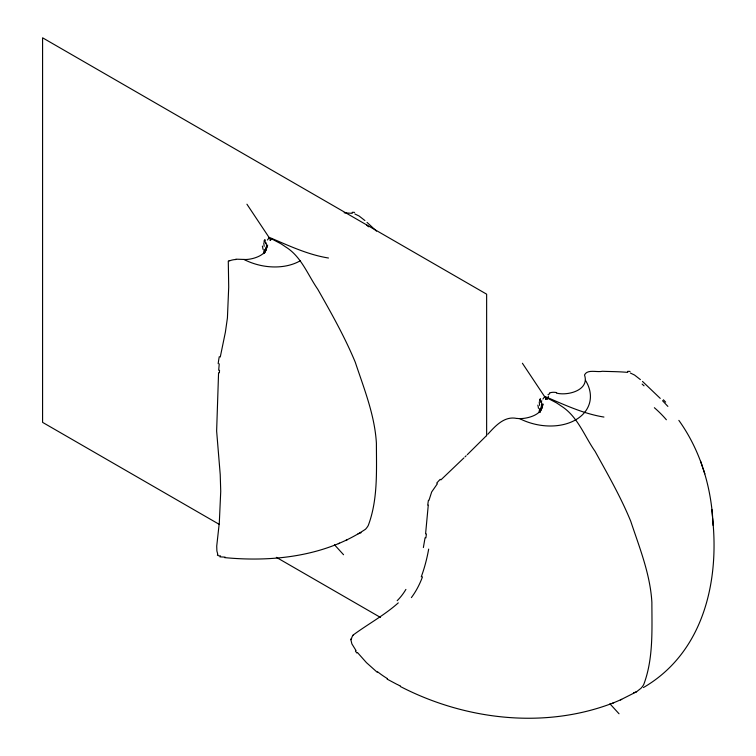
<?xml version="1.0" encoding="UTF-8"?>
<svg xmlns="http://www.w3.org/2000/svg" width="756" height="756" viewBox="0 0 756 756"><rect width="100%" height="100%" fill="white"/><g stroke="black" fill="none" stroke-linecap="round" stroke-linejoin="round"><path stroke-width="1.13" d="M218.569 372.793L216.632 431.043L220.223 474.598L220.733 491.343L219.316 522.651L216.726 546.097L216.877 550.935L217.841 554.554M218.692 370.242L219.231 363.863M350.86 639.633L351.88 643.885L356.095 650.689M264.156 249.556L263.542 253.657M539.633 408.599L539.047 412.559M428.274 505.093L425.581 533.878M425.061 537.781L423.369 547.552M220.27 357.021L225.401 332.092L227.424 317.907L228.709 287.082L228.284 261.066L229.172 260.64M428.954 500.396L431.685 491.939L437.374 483.755M350.992 638.801L350.935 639.056A10.149 5.982 49 0 0 350.926 639.67M542.005 404.158L539.633 412.096M266.084 247.051L264.156 253.052M267.426 240.021L269.372 237.412C288.338 245.426 307.645 254.696 328.463 258.013M542.902 399.064L544.849 396.456C563.815 404.469 583.122 413.73 603.94 417.057M545.87 398.79L546.182 397.958M264.43 252.599L267.69 245.057M539.548 412.483L543.158 404.101M264.562 252.296L265.621 249.792M540.039 411.34L541.098 408.835M266.556 247.628L267.369 245.776M542.024 406.671L542.836 404.819M542.562 406.908L540.275 411.614M266.414 249.291L266.074 249.99M265.743 250.69L264.628 252.91M540.19 411.784L539.85 412.455M270.024 240.323L270.629 239.501M545.501 399.366L547.202 398.251A23.729 13.702 60 0 1 548.639 398.714L556.369 402.797A101.493 58.599 60 0 1 560.933 405.849C577.716 416.244 584.265 435.947 595.114 451.408C607.72 474.277 620.827 497.07 630.74 521.262C639.538 547.741 650.245 574.173 651.88 602.343C651.899 629.644 653.515 658.703 643.706 684.596A51.748 29.881 60 0 1 640.993 688.272L636.543 691.778L620.402 699.924M270.223 240.021L271.735 239.208A23.729 13.702 60 0 1 273.162 239.671L280.901 243.753A101.493 58.599 60 0 1 285.466 246.806C301.266 256.416 307.645 274.655 317.728 289.198C331.241 312.965 344.764 336.94 355.273 362.219C364.061 388.697 374.768 415.138 376.403 443.3C376.431 470.601 378.038 499.659 368.229 525.562A51.748 29.881 60 0 1 365.517 529.228C324.655 556.425 272.529 562.228 224.541 557.607M545.69 399.064L546.068 398.582M353.005 635.153C367.832 624.144 384.417 615.289 398.28 602.872M487.79 434.294C495.123 426.242 504.139 416.008 516.301 418.361M440.88 479.918L463.919 457.909M486.505 435.626L467.284 454.677M264.345 240.285L264.94 239.907M539.822 399.329L540.417 398.951M466.159 455.755L465.044 456.832M547.987 394.613L549.725 393.744M643.469 687.535C702.919 652.986 719.504 582.385 712.568 518.266M361.066 532.734L358.042 533.793M636.543 691.778L633.519 692.836M338.31 543.706L339.557 543.177M345.7 540.531L347.004 539.982M400.245 686.448C465.129 720.033 544.878 729.54 613.815 702.702M612.577 703.231L621.697 699.376M270.913 239.265L271.735 239.208M546.38 398.308L547.202 398.251M225.146 557.125L219.92 556.87M235.806 259.166L243.933 259.45A49.083 34.54 14.5 0 0 300.236 260.782M243.933 259.45C252.504 260.168 271.328 254.101 265.772 242.846M516.82 418.389C526.015 419.845 546.701 414.156 541.249 401.89M344.188 212.786L352.287 213.353M556.473 393.101C567.907 396.04 589.784 390.143 584.511 374.976C587.365 368.937 596.89 372.557 602.39 371.281C610.848 371.612 619.344 371.593 627.763 372.396M354.838 213.957L359.072 215.999L364.921 220.554M630.315 373.001L634.549 375.042L640.389 379.597M400.415 685.909L399.291 685.418M398.724 685.172L397.599 684.652M397.032 684.397L387.119 679.124M219.183 524.324L42.582 422.368L42.582 37.8L486.637 294.178L486.637 435.73M276.346 557.333L380.476 617.444M377.216 672.273L366.471 662.662L357.512 652.579M642.487 381.411L660.253 398.393M367.019 222.368L376.469 231.109M662.511 400.699L667.869 406.388M609.941 703.808L619.032 713.777M334.473 544.764L343.555 554.734M678.85 420.374C700.717 450.86 711.736 488.149 713.106 525.448M522.405 363.249L546.172 398.96M246.928 204.205L270.705 239.917M700.632 461.292L702.541 467M702.91 468.03L704.857 473.87M539.623 405.405L539.236 401.965M264.156 246.361L263.759 242.931M711.897 509.478L712.426 516.556M220.563 555.934A36.742 12.03 -50 0 1 217.359 555.14M219.401 372.793A109.573 66.972 -86.3 0 1 219.524 370.27M218.182 363.674A73.965 50.954 -86.3 0 1 219.268 356.69M229.304 260.952A16.897 15.441 -19.6 0 1 235.796 259.525M585.465 380.353A49.083 34.54 14.5 0 1 575.713 419.826A49.083 34.54 14.5 0 1 519.4 418.493M539.68 401.105A13.844 4.177 32.1 0 1 540.474 399.064M541.079 402.523A12.143 6.256 45.4 0 1 540.54 399.744M537.847 405.131A55.906 30.58 20.6 0 1 538.452 408.353M541.797 400.803A55.906 17.832 -78.8 0 1 541.239 402.164M547.391 399.395A12.143 4.999 -85.4 0 1 548.535 396.078M549.489 392.922A13.844 13.466 -52.1 0 1 556.596 392.61M387.355 678.586A90.597 77.688 56.4 0 1 377.546 671.753M356.851 653.023A73.067 67.275 31.4 0 1 355.433 651.105M351.398 639.047A21.036 12.739 46 0 1 353.08 635.22M405.906 589.406A67.275 47.43 88.2 0 1 397.183 600.699M422.5 576.809A81.383 54.744 88.7 0 1 411.377 597.609M428.671 549.111A91.174 47.042 -82.2 0 1 421.262 576.837M426.403 533.972A162.143 130.779 -82.5 0 1 425.874 537.913M427.773 505.046A68.579 67.709 -54.9 0 1 428.425 500.311M436.694 483.15A92.383 89.926 -53.6 0 1 440.247 479.295M627.565 371.385A80.864 34.162 77.1 0 1 630.06 371.451M642.118 384.095A75.789 16.471 49.4 0 1 644.036 385.834M663.399 399.782A162.143 30.202 38 0 1 665.667 402.145M654.365 407.701A91.174 37.375 25.8 0 1 666.376 419.769M352.088 212.341A80.864 34.162 77.1 0 1 354.583 212.408M366.641 225.061A75.789 16.471 49.4 0 1 368.559 226.791M265.914 242.78A55.906 17.832 -78.8 0 1 265.772 243.12M264.213 242.071A13.844 4.177 32.1 0 1 264.997 240.021M265.611 243.479A12.143 6.256 45.4 0 1 265.072 240.701M262.37 246.087A55.906 30.58 20.6 0 1 262.975 249.31"/></g></svg>
